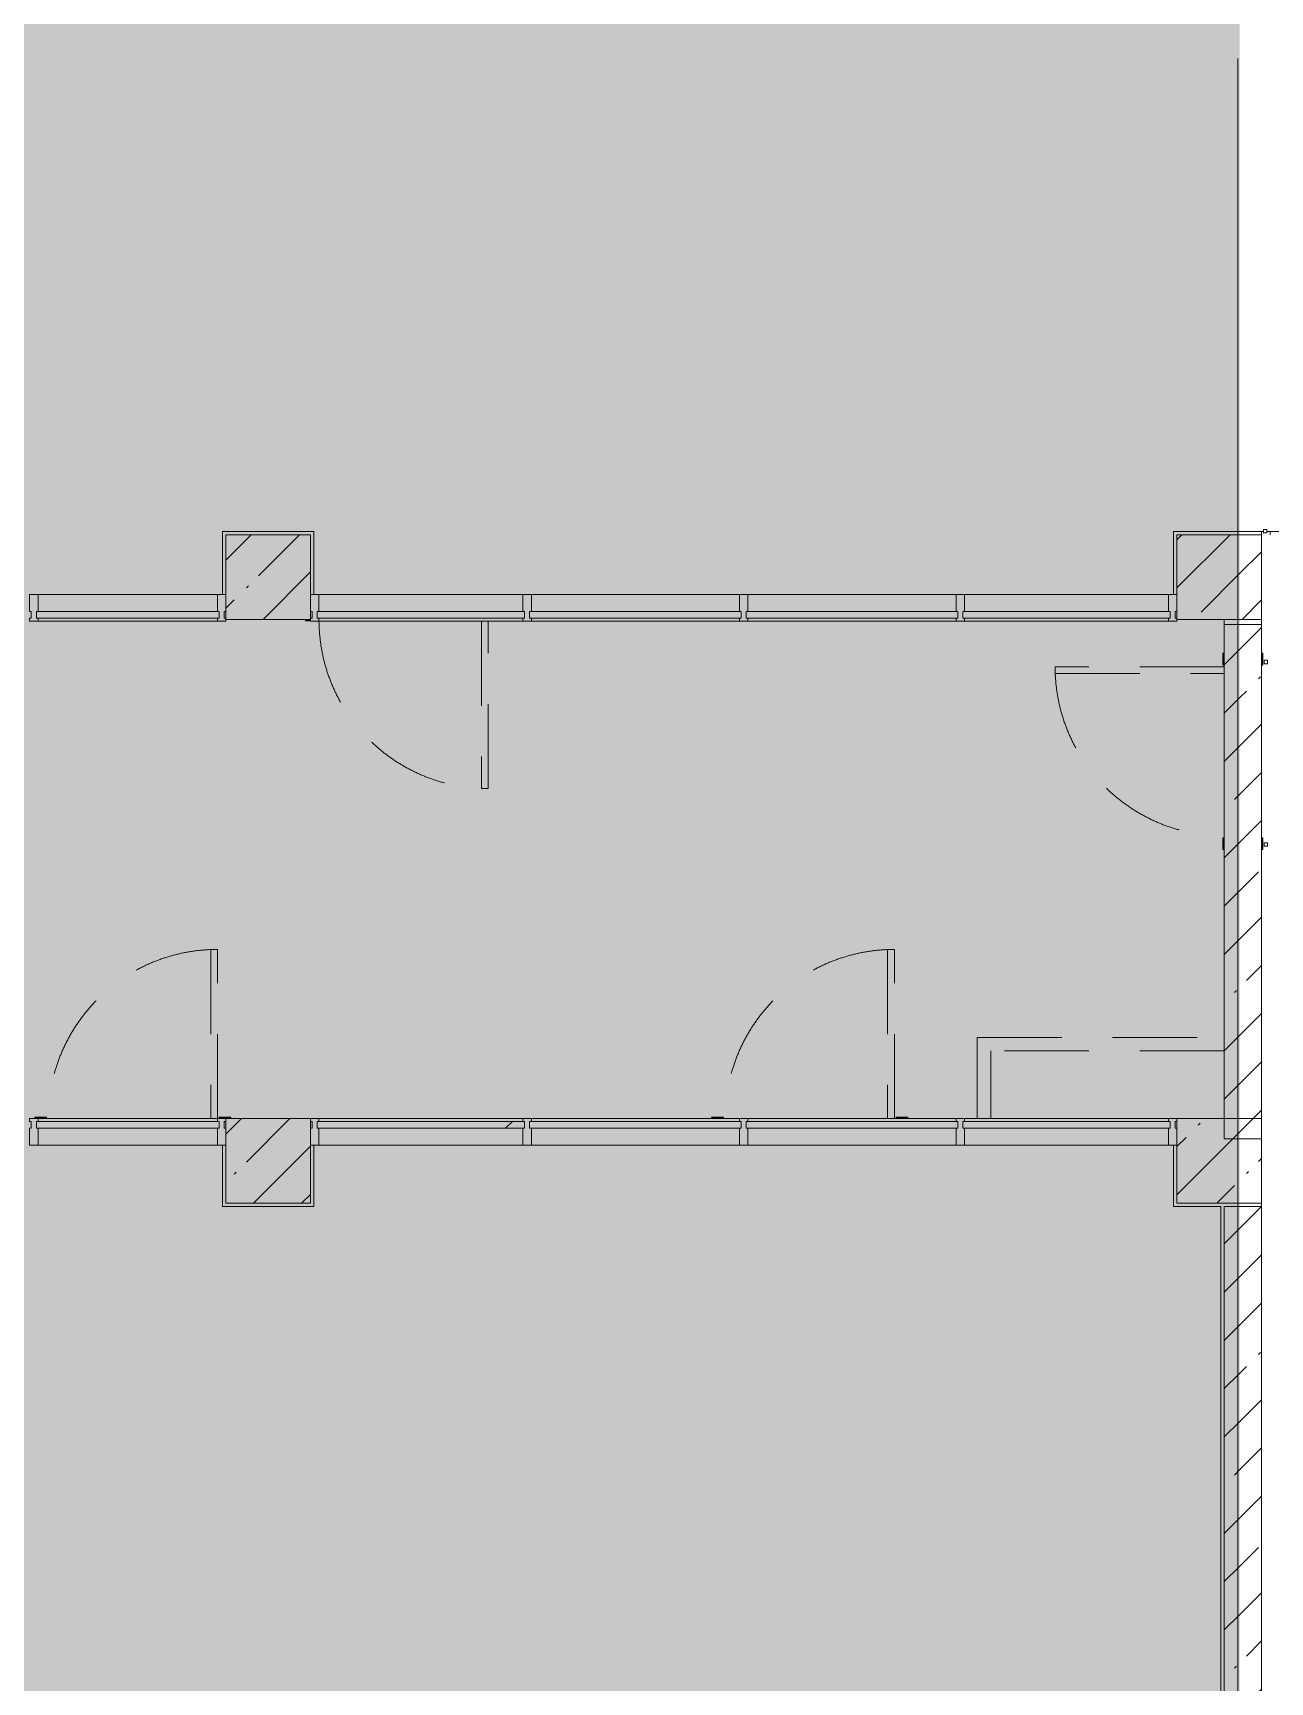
# Model space of a CAD drawing. Header units: millimetres. Extents: x 35224 to 234359, y -8553 to 29000.
# Drawn here: x 184789 to 192099, y 12321 to 22065 of the extents above; entities that cross this region are included whole.
import ezdxf

# ---------------------------------------------------------------- set-up
doc = ezdxf.new("R2010")
doc.units = ezdxf.units.MM
doc.linetypes.add('200_ШТРИХ__ш1_п0_6_', pattern=[800, 500, -300])
doc.layers.add('A-DETL-GENF-2', color=7, linetype='Continuous', lineweight=9, true_color=0xc0c0c0, transparency=0.4)
for name, color, linetype, lineweight in [('A-DETL-MBND-1', 7, '200_ШТРИХ__ш1_п0_6_', 9), ('A-GLAZ-CURT-3', 7, 'Continuous', 5), ('A-WALL-4', 7, 'Continuous', 5), ('I-WALL-3', 7, 'Continuous', 5), ('S-COLS-1', 7, 'Continuous', 5), ('Оси', 7, 'Continuous', 9)]:
    doc.layers.add(name, color=color, linetype=linetype, lineweight=lineweight)
for name, color, linetype, lineweight, true_color in [('A-FLOR-1', 7, 'Continuous', 5, 0xb7b7b7), ('A-FLOR-2', 7, 'Continuous', 5, 0xaaaaaa), ('A-GLAZ-CURT-2', 7, 'Continuous', 5, 0x737373), ('A-GLAZ-CWMG-2', 7, 'Continuous', 5, 0x737373), ('I-WALL-2', 7, 'Continuous', 5, 0x737373), ('S-COLS-2', 7, 'Continuous', 5, 0x737373)]:
    doc.layers.add(name, color=color, linetype=linetype, lineweight=lineweight, true_color=true_color)
pattern_1 = [(45, (107348.7, 0), (-285.1231, 285.1231), []), (45, (107633.8, 0), (-285.1231, 285.1231), [504.031, -100.806, 16.764, -84.042])]
pattern_2 = [(45, (-84450, -18850), (-285.1231, 285.1231), []), (45, (-84164.88, -18850), (-285.1231, 285.1231), [504.031, -100.806, 16.764, -84.042])]

# ---------------------------------------------------------------- blocks, each defined once
blk = doc.blocks.new('110_Дверь_СКБ_1Ст_Внутренняя1 - Д-4 1100x2100h_су мгн-V138-3_7_2_птичка')
at = {"layer": 'A-DETL-MBND-1'}
for points in [[(-447.5, 1100), (-487.5, 1100), (-487.5, 110), (-447.5, 110), (-447.5, 537.6)], [(562.5, 108), (562.5, 100), (592.5, 100), (592.5, 108)]]:
    blk.add_hatch(color=256, dxfattribs=at).paths.add_polyline_path(points)
for p, q in [((-487.5, 1100), (-487.5, 110)), ((-447.5, 1100), (-487.5, 1100)), ((-447.5, 110), (-447.5, 1100)), ((592.5, 108), (562.5, 108)), ((592.5, 100), (592.5, 108))]:
    blk.add_line(p, q, dxfattribs=at)
blk.add_arc((-487.5, 100), 1000, 0.57956, 90, dxfattribs=at)
blk = doc.blocks.new('BSC_Колонна _Прямоугольная - 500х500-V155-3_7_2_птичка')
at = {"layer": 'S-COLS-1'}
h = blk.add_hatch(dxfattribs=at)
h.set_pattern_fill('FP_132', color=256, style=0, pattern_type=2)
h.set_pattern_definition([(45, (-78830, -15400), (-285.1231, 285.1231), []), (45, (-78544.88, -15400), (-285.1231, 285.1231), [504.031, -100.806, 16.764, -84.042])])
h.paths.add_polyline_path([(-250, -250), (250, -250), (250, 250), (-250, 250), (-250, -129.8)])
at = {"layer": 'S-COLS-2'}
for p, q in [((250, 250), (-250, 250)), ((-250, 250), (-250, -250)), ((250, -250), (250, 250)), ((-250, -250), (250, -250))]:
    blk.add_line(p, q, dxfattribs=at)
blk = doc.blocks.new('110_Дверь_СКБ_1Ст_Внутренняя1 - Д-4 _л_ 1100x2100h_су мгн-32399982-3_7_2_птичка')
at = {"layer": 'A-DETL-MBND-1'}
for points in [[(472.5, 221.1), (472.5, 110), (512.5, 110), (512.5, 1110), (472.5, 1110), (472.5, 687.2)], [(-567.5, 110), (-497.5, 110), (-497.5, 118), (-567.5, 118)], [(522.5, 110), (592.5, 110), (592.5, 118), (522.5, 118)], [(-567.5, -118), (-497.5, -118), (-497.5, -110), (-567.5, -110)], [(522.5, -118), (592.5, -118), (592.5, -110), (522.5, -110)]]:
    blk.add_hatch(color=256, dxfattribs=at).paths.add_polyline_path(points)
for p, q in [((512.5, 1110), (472.5, 1110)), ((472.5, 1110), (472.5, 110)), ((512.5, 110), (512.5, 1110)), ((-497.5, 118), (-567.5, 118)), ((-567.5, 118), (-567.5, 110)), ((-497.5, 110), (-497.5, 118)), ((592.5, 118), (522.5, 118)), ((522.5, 118), (522.5, 110)), ((592.5, 110), (592.5, 118)), ((-567.5, -110), (-567.5, -118)), ((-567.5, -118), (-497.5, -118)), ((-497.5, -118), (-497.5, -110)), ((522.5, -110), (522.5, -118)), ((522.5, -118), (592.5, -118)), ((592.5, -118), (592.5, -110))]:
    blk.add_line(p, q, dxfattribs=at)
blk.add_arc((512.5, 110), 1000, 90, 180, dxfattribs=at)
blk = doc.blocks.new('110_Дверь_СКБ_1Ст_Внутренняя1 - Д-4 _л_ 1100x2100h_су мгн-32399984-3_7_2_птичка')
at = {"layer": 'A-DETL-MBND-1'}
for points in [[(472.5, 40), (512.5, 40), (512.5, 1040), (472.5, 1040), (472.5, 108)], [(-547.5, 40), (-497.5, 40), (-497.5, 48), (-567.5, 48), (-567.5, 40), (-557.5, 40)], [(562.5, 40), (592.5, 40), (592.5, 48), (522.5, 48), (522.5, 40), (552.5, 40)]]:
    blk.add_hatch(color=256, dxfattribs=at).paths.add_polyline_path(points)
for p, q in [((512.5, 1040), (472.5, 1040)), ((472.5, 1040), (472.5, 40)), ((512.5, 40), (512.5, 1040)), ((-497.5, 48), (-567.5, 48)), ((-567.5, 48), (-567.5, 40)), ((-497.5, 40), (-497.5, 48)), ((592.5, 48), (522.5, 48)), ((522.5, 48), (522.5, 40)), ((592.5, 40), (592.5, 48))]:
    blk.add_line(p, q, dxfattribs=at)
blk.add_arc((512.5, 40), 1000, 90, 180, dxfattribs=at)
blk = doc.blocks.new('BSC_Колонна _Прямоугольная - 500х500-V208-3_7_2_птичка')
at = {"layer": 'S-COLS-1'}
h = blk.add_hatch(dxfattribs=at)
h.set_pattern_fill('FP_143', color=256, style=0, pattern_type=2)
h.set_pattern_definition([(45, (-78830, -18850), (-285.1231, 285.1231), []), (45, (-78544.88, -18850), (-285.1231, 285.1231), [504.031, -100.806, 16.764, -84.042])])
h.paths.add_polyline_path([(-250, -250), (250, -250), (250, 250), (-250, 250), (-250, -109.1)])
at = {"layer": 'S-COLS-2'}
for p, q in [((250, 250), (-250, 250)), ((-250, 250), (-250, -250)), ((250, -250), (250, 250)), ((-250, -250), (250, -250))]:
    blk.add_line(p, q, dxfattribs=at)
blk = doc.blocks.new('BSC_Колонна _Прямоугольная - 500х500-V209-3_7_2_птичка')
at = {"layer": 'S-COLS-1'}
h = blk.add_hatch(dxfattribs=at)
h.set_pattern_fill('FP_144', color=256, style=0, pattern_type=2)
h.set_pattern_definition(pattern_2)
h.paths.add_polyline_path([(-81.1, -250), (120, -250), (120, 250), (-250, 250), (-250, -250)])
h = blk.add_hatch(dxfattribs=at)
h.set_pattern_fill('FP_144', color=256, style=0, pattern_type=2)
h.set_pattern_definition(pattern_2)
h.paths.add_polyline_path([(250, -250), (250, 250), (120, 250), (120, -250)])
for p, q in [((250, 250), (120, 250)), ((250, -250), (250, 250)), ((120, -250), (250, -250))]:
    blk.add_line(p, q, dxfattribs=at)
at = {"layer": 'S-COLS-2'}
for p, q in [((120, 250), (-250, 250)), ((-250, 250), (-250, -250)), ((-250, -250), (120, -250))]:
    blk.add_line(p, q, dxfattribs=at)
blk = doc.blocks.new('Прямоугольный импост - Импост структурный с накладкой - 160мм-23618922-3_7_2_птичка')
at = {"layer": 'A-GLAZ-CWMG-2'}
for p, q in [((-50, 0), (-50, 17)), ((-50, 17), (0, 17)), ((-40, 0), (-50, 0)), ((-40, -40), (-40, 0)), ((0, 0), (-10, 0)), ((-10, 0), (-10, -40)), ((0, 17), (0, 7)), ((-50, -140), (-50, -40)), ((-50, -40), (-40, -40)), ((-10, -40), (0, -40)), ((0, -140), (-50, -140))]:
    blk.add_line(p, q, dxfattribs=at)
blk = doc.blocks.new('Прямоугольный импост - Импост структурный с накладкой - 160мм-30335138-3_7_2_птичка')
at = {"layer": 'A-GLAZ-CWMG-2'}
for p, q in [((-50, 40), (-50, 140)), ((-50, 140), (0, 140)), ((-40, 40), (-50, 40)), ((-50, -17), (-50, 0)), ((-50, 0), (-40, 0)), ((-40, 0), (-40, 40)), ((-10, 40), (-10, 0)), ((0, 40), (-10, 40)), ((-10, 0), (0, 0)), ((0, -17), (-50, -17))]:
    blk.add_line(p, q, dxfattribs=at)
blk = doc.blocks.new('Системная панель - Стекло - 40мм-30335156-3_7_2_птичка')
at = {"layer": 'A-GLAZ-CURT-3'}
h = blk.add_hatch(dxfattribs=at)
h.set_pattern_fill('FP_148', color=256, style=0, pattern_type=2)
h.set_pattern_definition([(45, (-80232.5, -15133), (-1414.214, 1414.214), [1000, -3000]), (45, (-81232.5, -15633), (-1414.214, 1414.214), [3000, -1000]), (45, (-79232.5, -16133), (-1414.214, 1414.214), [1000, -3000])])
h.paths.add_polyline_path([(-490.7, -40), (612.5, -40), (612.5, 0), (-612.5, 0), (-612.5, -40)])
at = {"layer": 'A-GLAZ-CURT-2'}
for p, q in [((612.5, 0), (-612.5, 0)), ((-612.5, 0), (-612.5, -40)), ((-612.5, -40), (612.5, -40)), ((612.5, -40), (612.5, 0))]:
    blk.add_line(p, q, dxfattribs=at)
blk = doc.blocks.new('Прямоугольный импост - Импост структурный с накладкой - 160мм-23562106-3_7_2_птичка')
at = {"layer": 'A-GLAZ-CWMG-2'}
for p, q in [((80330.2, 15650), (79130, 15650)), ((80335, 15493), (79130, 15493))]:
    blk.add_line(p, q, dxfattribs=at)
blk = doc.blocks.new('Прямоугольный импост - Импост структурный с накладкой - 160мм-V211-3_7_2_птичка')
at = {"layer": 'A-GLAZ-CWMG-2'}
for p, q in [((-50, 40), (-50, 140)), ((-50, 140), (0, 140)), ((0, 140), (0, 40)), ((-40, 40), (-50, 40)), ((-50, -17), (-50, 0)), ((-50, 0), (-40, 0)), ((-40, 0), (-40, 40)), ((-10, 40), (-10, 0)), ((0, 40), (-10, 40)), ((-10, 0), (0, 0)), ((0, 0), (0, -17)), ((0, -17), (-50, -17))]:
    blk.add_line(p, q, dxfattribs=at)
blk = doc.blocks.new('Прямоугольный импост - Импост структурный с накладкой - 160мм-30335139-3_7_2_птичка')
at = {"layer": 'A-GLAZ-CWMG-2'}
for p, q in [((0, 140), (-50, 140)), ((-50, 140), (-50, 40)), ((-50, 40), (-40, 40)), ((-40, 0), (-50, 0)), ((-50, 0), (-50, -17)), ((-40, 40), (-40, 0)), ((-10, 0), (-10, 40)), ((-10, 40), (0, 40)), ((0, 0), (-10, 0)), ((-50, -17), (0, -17))]:
    blk.add_line(p, q, dxfattribs=at)
blk = doc.blocks.new('Системная панель - Стекло - 40мм-30335157-3_7_2_птичка')
at = {"layer": 'A-GLAZ-CURT-3'}
h = blk.add_hatch(dxfattribs=at)
h.set_pattern_fill('FP_149', color=256, style=0, pattern_type=2)
h.set_pattern_definition([(45, (-82780, -15133), (-1414.214, 1414.214), [1000, -3000]), (45, (-83780, -15633), (-1414.214, 1414.214), [3000, -1000]), (45, (-81780, -16133), (-1414.214, 1414.214), [1000, -3000])])
h.paths.add_polyline_path([(625, -40), (625, 0), (-625, 0), (-625, -40), (-241.6, -40)])
at = {"layer": 'A-GLAZ-CURT-2'}
for p, q in [((625, 0), (-625, 0)), ((-625, 0), (-625, -40)), ((-625, -40), (625, -40)), ((625, -40), (625, 0))]:
    blk.add_line(p, q, dxfattribs=at)
blk = doc.blocks.new('Прямоугольный импост - Импост структурный с накладкой - 160мм-23562108-3_7_2_птичка')
at = {"layer": 'A-GLAZ-CWMG-2'}
for p, q in [((82895, 15650), (81665, 15650)), ((82895, 15493), (81665, 15493))]:
    blk.add_line(p, q, dxfattribs=at)
blk = doc.blocks.new('Прямоугольный импост - Импост структурный с накладкой - 160мм-30335135-3_7_2_птичка')
at = {"layer": 'A-GLAZ-CWMG-2'}
for p, q in [((-25, 40), (-25, 140)), ((-25, 140), (25, 140)), ((25, 140), (25, 40)), ((-15, 40), (-25, 40)), ((-25, -17), (-25, 0)), ((-25, 0), (-15, 0)), ((-15, 0), (-15, 40)), ((15, 40), (15, 0)), ((25, 40), (15, 40)), ((15, 0), (25, 0)), ((25, 0), (25, -17)), ((25, -17), (-25, -17))]:
    blk.add_line(p, q, dxfattribs=at)
blk = doc.blocks.new('Системная панель - Стекло - 40мм-23618921-3_7_2_птичка')
at = {"layer": 'A-GLAZ-CURT-3'}
h = blk.add_hatch(dxfattribs=at)
h.set_pattern_fill('FP_150', color=256, style=0, pattern_type=2)
h.set_pattern_definition([(45, (-80232.5, -18107), (-1414.214, 1414.214), [1000, -3000]), (45, (-81232.5, -18607), (-1414.214, 1414.214), [3000, -1000]), (45, (-79232.5, -19107), (-1414.214, 1414.214), [1000, -3000])])
h.paths.add_polyline_path([(612.5, 0), (612.5, 40), (-612.5, 40), (-612.5, 0), (-490.7, 0)])
at = {"layer": 'A-GLAZ-CURT-2'}
for p, q in [((612.5, 40), (-612.5, 40)), ((-612.5, 40), (-612.5, 0)), ((612.5, 0), (612.5, 40)), ((-612.5, 0), (612.5, 0))]:
    blk.add_line(p, q, dxfattribs=at)
blk = doc.blocks.new('Прямоугольный импост - Импост структурный с накладкой - 160мм-23562040-3_7_2_птичка')
at = {"layer": 'A-GLAZ-CWMG-2'}
for p, q in [((80335, 18747), (79130, 18747)), ((80335, 18590), (79130, 18590))]:
    blk.add_line(p, q, dxfattribs=at)
blk = doc.blocks.new('Прямоугольный импост - Импост структурный с накладкой - 160мм-23618923-3_7_2_птичка')
at = {"layer": 'A-GLAZ-CWMG-2'}
for p, q in [((0, 17), (-50, 17)), ((-50, 17), (-50, 0)), ((-50, 0), (-40, 0)), ((-40, 0), (-40, -40)), ((-10, -40), (-10, 0)), ((-10, 0), (0, 0)), ((0, 7), (0, 17)), ((-40, -40), (-50, -40)), ((-50, -40), (-50, -140)), ((0, -40), (-10, -40)), ((-50, -140), (0, -140))]:
    blk.add_line(p, q, dxfattribs=at)
blk = doc.blocks.new('Системная панель - Стекло - 40мм-V212-3_7_2_птичка')
at = {"layer": 'A-GLAZ-CURT-2'}
for p, q in [((612.5, 40), (-612.5, 40)), ((-612.5, 40), (-612.5, 0)), ((612.5, 0), (612.5, 40)), ((-612.5, 0), (612.5, 0))]:
    blk.add_line(p, q, dxfattribs=at)
blk = doc.blocks.new('Прямоугольный импост - Импост структурный с накладкой - 160мм-23618920-3_7_2_птичка')
at = {"layer": 'A-GLAZ-CWMG-2'}
for p, q in [((-25, 0), (-25, 17)), ((-25, 17), (25, 17)), ((-15, 0), (-25, 0)), ((-15, -40), (-15, 0)), ((25, 0), (15, 0)), ((15, 0), (15, -40)), ((25, 17), (25, 0)), ((-25, -140), (-25, -40)), ((-25, -40), (-15, -40)), ((15, -40), (25, -40)), ((25, -40), (25, -140)), ((25, -140), (-25, -140))]:
    blk.add_line(p, q, dxfattribs=at)
blk = doc.blocks.new('Системная панель - Стекло - 40мм-V232-3_7_2_птичка')
at = {"layer": 'A-GLAZ-CURT-2'}
for p, q in [((625, 0), (-625, 0)), ((-625, 0), (-625, -40)), ((-625, -40), (625, -40)), ((625, -40), (625, 0))]:
    blk.add_line(p, q, dxfattribs=at)
blk = doc.blocks.new('Системная панель - Стекло - 40мм-23618924-3_7_2_птичка')
at = {"layer": 'A-GLAZ-CURT-3'}
h = blk.add_hatch(dxfattribs=at)
h.set_pattern_fill('FP_170', color=256, style=0, pattern_type=2)
h.set_pattern_definition([(45, (-82780, -18107), (-1414.214, 1414.214), [1000, -3000]), (45, (-83780, -18607), (-1414.214, 1414.214), [3000, -1000]), (45, (-81780, -19107), (-1414.214, 1414.214), [1000, -3000])])
h.paths.add_polyline_path([(625, 0), (625, 40), (-625, 40), (-625, 0)])
at = {"layer": 'A-GLAZ-CURT-2'}
for p, q in [((625, 40), (-625, 40)), ((-625, 40), (-625, 0)), ((-625, 0), (625, 0)), ((625, 0), (625, 40))]:
    blk.add_line(p, q, dxfattribs=at)
blk = doc.blocks.new('Прямоугольный импост - Импост структурный с накладкой - 160мм-23562109-3_7_2_птичка')
at = {"layer": 'A-GLAZ-CWMG-2'}
for p, q in [((81615, 15650), (80385, 15650)), ((81615, 15493), (80385, 15493))]:
    blk.add_line(p, q, dxfattribs=at)
blk = doc.blocks.new('Прямоугольный импост - Импост структурный с накладкой - 160мм-30335136-3_7_2_птичка')
at = {"layer": 'A-GLAZ-CWMG-2'}
for p, q in [((-25, 40), (-25, 140)), ((-25, 140), (25, 140)), ((25, 140), (25, 40)), ((-15, 40), (-25, 40)), ((-25, -17), (-25, 0)), ((-25, 0), (-15, 0)), ((-15, 0), (-15, 40)), ((15, 40), (15, 0)), ((25, 40), (15, 40)), ((15, 0), (25, 0)), ((25, 0), (25, -17)), ((25, -17), (-25, -17))]:
    blk.add_line(p, q, dxfattribs=at)
blk = doc.blocks.new('Прямоугольный импост - Импост структурный с накладкой - 160мм-22751478-3_7_2_птичка')
at = {"layer": 'A-GLAZ-CWMG-2'}
for p, q in [((82895, 18747), (81665, 18747)), ((82895, 18590), (81665, 18590))]:
    blk.add_line(p, q, dxfattribs=at)
blk = doc.blocks.new('Системная панель - Стекло - 40мм-V233-3_7_2_птичка')
at = {"layer": 'A-GLAZ-CURT-2'}
for p, q in [((625, 40), (-625, 40)), ((-625, 40), (-625, 0)), ((-625, 0), (625, 0)), ((625, 0), (625, 40))]:
    blk.add_line(p, q, dxfattribs=at)
blk = doc.blocks.new('Системная панель - Стекло - 40мм-V234-3_7_2_птичка')
at = {"layer": 'A-GLAZ-CURT-2'}
for p, q in [((612.5, 0), (-612.5, 0)), ((-612.5, 0), (-612.5, -40)), ((-612.5, -40), (612.5, -40)), ((612.5, -40), (612.5, 0))]:
    blk.add_line(p, q, dxfattribs=at)
blk = doc.blocks.new('Прямоугольный импост - Импост структурный с накладкой - 160мм-23562112-3_7_2_птичка')
at = {"layer": 'A-GLAZ-CWMG-2'}
for p, q in [((84150, 15650), (82945, 15650)), ((84150, 15493), (82945, 15493))]:
    blk.add_line(p, q, dxfattribs=at)
blk = doc.blocks.new('Системная панель - Стекло - 40мм-V237-3_7_2_птичка')
at = {"layer": 'A-GLAZ-CURT-2'}
for p, q in [((540, 0), (-540, 0)), ((-540, 0), (-540, -40)), ((540, -40), (540, 0)), ((-540, -40), (540, -40))]:
    blk.add_line(p, q, dxfattribs=at)
blk = doc.blocks.new('Прямоугольный импост - Импост структурный с накладкой - 160мм-23562335-3_7_2_птичка')
at = {"layer": 'A-GLAZ-CWMG-2'}
for p, q in [((78530, 15650), (77470, 15650)), ((78530, 15493), (77470, 15493))]:
    blk.add_line(p, q, dxfattribs=at)
blk = doc.blocks.new('Системная панель - Стекло - 40мм-V238-3_7_2_птичка')
at = {"layer": 'A-GLAZ-CURT-2'}
for p, q in [((540, 40), (-540, 40)), ((-540, 40), (-540, 0)), ((-540, 0), (540, 0)), ((540, 0), (540, 40))]:
    blk.add_line(p, q, dxfattribs=at)
blk = doc.blocks.new('Прямоугольный импост - Импост структурный с накладкой - 160мм-23562401-3_7_2_птичка')
at = {"layer": 'A-GLAZ-CWMG-2'}
for p, q in [((75150, 18747), (74090, 18747)), ((75150, 18590), (74090, 18590))]:
    blk.add_line(p, q, dxfattribs=at)

msp = doc.modelspace()

# ---------------------------------------------------------------- hatches: boundary and pattern name
at = {"layer": 'A-DETL-GENF-2'}
msp.add_hatch(color=256, dxfattribs=at).paths.add_polyline_path([(178200.6, -251.7), (183198.7, -251.7), (183198.7, 3288.3), (191918.7, 3288.3), (191918.7, 27348.3), (149258.7, 27348.3), (149258.7, 23888.3), (145658.8, 23888.3), (145658.8, -251.7), (177268.4, -251.7)])
at = {"layer": 'I-WALL-3'}
h = msp.add_hatch(dxfattribs=at)
h.set_pattern_fill('FP_89', color=256, style=0, pattern_type=2)
h.set_pattern_definition(pattern_1)
h.paths.add_polyline_path([(191918.7, 15530), (191918.7, 18570), (191828.7, 18570), (191828.7, 15530)])
h = msp.add_hatch(dxfattribs=at)
h.set_pattern_fill('FP_89', color=256, style=0, pattern_type=2)
h.set_pattern_definition(pattern_1)
h.paths.add_polyline_path([(192048.7, 15530), (192048.7, 18570), (191918.7, 18570), (191918.7, 15530)])
h = msp.add_hatch(dxfattribs=at)
h.set_pattern_fill('FP_89', color=256, style=0, pattern_type=2)
h.set_pattern_definition(pattern_1)
h.paths.add_polyline_path([(191918.7, 4050), (191918.7, 15130), (191828.7, 15130), (191828.7, 4050)])
h = msp.add_hatch(dxfattribs=at)
h.set_pattern_fill('FP_89', color=256, style=0, pattern_type=2)
h.set_pattern_definition(pattern_1)
h.paths.add_polyline_path([(191918.7, 4050), (192048.7, 4050), (192048.7, 15130), (191918.7, 15130), (191918.7, 4279.6)])
at = {"layer": 'S-COLS-1'}
h = msp.add_hatch(dxfattribs=at)
h.set_pattern_fill('FP_89', color=256, style=0, pattern_type=2)
h.set_pattern_definition(pattern_1)
h.paths.add_polyline_path([(191918.7, 15150), (191918.7, 15650), (191548.7, 15650), (191548.7, 15150)])
h = msp.add_hatch(dxfattribs=at)
h.set_pattern_fill('FP_89', color=256, style=0, pattern_type=2)
h.set_pattern_definition(pattern_1)
h.paths.add_polyline_path([(192048.7, 15150), (192048.7, 15650), (191918.7, 15650), (191918.7, 15150)])

# ---------------------------------------------------------------- linework, layer by layer
at = {"layer": 'A-DETL-MBND-1'}
for p, q in [((192083.7, 18358.5), (192063.7, 18358.5)), ((192063.7, 18358.5), (192063.7, 18338.5)), ((192063.7, 18338.5), (192083.7, 18338.5)), ((192083.7, 18338.5), (192083.7, 18358.5)), ((192083.7, 17280), (192063.7, 17280)), ((192063.7, 17280), (192063.7, 17260)), ((192063.7, 17260), (192083.7, 17260)), ((192083.7, 17260), (192083.7, 17280)), ((190368.7, 15650), (190368.7, 16130)), ((190368.7, 16130), (191828.7, 16130)), ((190448.7, 16050), (190448.7, 15650)), ((191828.7, 16050), (190448.7, 16050))]:
    msp.add_line(p, q, dxfattribs=at)
at = {"layer": 'A-FLOR-1'}
for p, q in [((185908.7, 18747), (185908.7, 19120)), ((185908.7, 19120), (186448.7, 19120)), ((186448.7, 19120), (186448.7, 18747)), ((191528.7, 18747), (191528.7, 19120)), ((191528.7, 19120), (192059.2, 19120)), ((191828.7, 18600), (191828.7, 18570)), ((185908.7, 15130), (185908.7, 15493)), ((186448.7, 15493), (186448.7, 15130)), ((191528.7, 15130), (191528.7, 15493)), ((186448.7, 15130), (185908.7, 15130)), ((191808.7, 15130), (191528.7, 15130)), ((191808.7, 11900), (191808.7, 15130))]:
    msp.add_line(p, q, dxfattribs=at)
at = {"layer": 'A-FLOR-2'}
for p, q in [((192048.7, 19100), (192048.7, 19120)), ((192079.2, 19120), (192338.7, 19120)), ((192098.7, 19120), (192098.7, 19100)), ((192048.7, 18570), (192048.7, 18600)), ((192048.7, 15130), (192048.7, 15150))]:
    msp.add_line(p, q, dxfattribs=at)
at = {"layer": 'A-WALL-4'}
for p, q in [((192079.2, 19131), (192059.2, 19131)), ((192059.2, 19131), (192059.2, 19111)), ((192059.2, 19111), (192079.2, 19111)), ((192079.2, 19111), (192079.2, 19131))]:
    msp.add_line(p, q, dxfattribs=at)
at = {"layer": 'I-WALL-2'}
for p, q in [((191828.7, 18570), (191828.7, 15530)), ((191828.7, 15130), (191828.7, 11880))]:
    msp.add_line(p, q, dxfattribs=at)
at = {"layer": 'I-WALL-3'}
for p, q in [((192048.7, 18570), (191828.7, 18570)), ((192048.7, 15530), (192048.7, 18570)), ((191828.7, 15530), (192048.7, 15530)), ((192048.7, 15130), (191828.7, 15130)), ((192048.7, 4050), (192048.7, 15130))]:
    msp.add_line(p, q, dxfattribs=at)
at = {"layer": 'S-COLS-1'}
for p, q in [((192048.7, 15650), (191918.7, 15650)), ((192048.7, 15150), (192048.7, 15650)), ((191918.7, 15150), (192048.7, 15150))]:
    msp.add_line(p, q, dxfattribs=at)
at = {"layer": 'S-COLS-2'}
for p, q in [((191918.7, 15650), (191548.7, 15650)), ((191548.7, 15650), (191548.7, 15150)), ((191548.7, 15150), (191918.7, 15150))]:
    msp.add_line(p, q, dxfattribs=at)
at = {"layer": 'Оси'}
msp.add_line((191908.7, 10029.8), (191908.7, 21915.1), dxfattribs=at)

# ---------------------------------------------------------------- block references
at = {"layer": 'A-DETL-MBND-1'}
for name, p, rotation in [('110_Дверь_СКБ_1Ст_Внутренняя1 - Д-4 1100x2100h_су мгн-V138-3_7_2_птичка', (186991.2, 18700), 180), ('110_Дверь_СКБ_1Ст_Внутренняя1 - Д-4 _л_ 1100x2100h_су мгн-32399982-3_7_2_птичка', (191938.7, 17807.5), 89.9999999999999)]:
    msp.add_blockref(name, p, dxfattribs=dict(at, rotation=rotation))
for p in [(185366.2, 15610), (189366.2, 15610)]:
    msp.add_blockref('110_Дверь_СКБ_1Ст_Внутренняя1 - Д-4 _л_ 1100x2100h_су мгн-32399984-3_7_2_птичка', p, dxfattribs=at)
at = {"layer": 'A-GLAZ-CURT-2'}
for name, p in [('Системная панель - Стекло - 40мм-V238-3_7_2_птичка', (185348.7, 18607)), ('Системная панель - Стекло - 40мм-23618921-3_7_2_птичка', (187081.2, 18607)), ('Системная панель - Стекло - 40мм-V233-3_7_2_птичка', (188348.7, 18607)), ('Системная панель - Стекло - 40мм-23618924-3_7_2_птичка', (189628.7, 18607)), ('Системная панель - Стекло - 40мм-V212-3_7_2_птичка', (190896.2, 18607)), ('Системная панель - Стекло - 40мм-V237-3_7_2_птичка', (185348.7, 15633)), ('Системная панель - Стекло - 40мм-30335156-3_7_2_птичка', (187081.2, 15633)), ('Системная панель - Стекло - 40мм-V232-3_7_2_птичка', (188348.7, 15633)), ('Системная панель - Стекло - 40мм-30335157-3_7_2_птичка', (189628.7, 15633)), ('Системная панель - Стекло - 40мм-V234-3_7_2_птичка', (190896.2, 15633))]:
    msp.add_blockref(name, p, dxfattribs=at)
at = {"layer": 'A-GLAZ-CWMG-2', "extrusion": (0, 0, -1), "rotation": 180}
for name, p in [('Прямоугольный импост - Импост структурный с накладкой - 160мм-23618920-3_7_2_птичка', (-184793.7, 18607)), ('Прямоугольный импост - Импост структурный с накладкой - 160мм-23618922-3_7_2_птичка', (-185928.7, 18607)), ('Прямоугольный импост - Импост структурный с накладкой - 160мм-23618920-3_7_2_птичка', (-187708.7, 18607)), ('Прямоугольный импост - Импост структурный с накладкой - 160мм-23618920-3_7_2_птичка', (-188988.7, 18607)), ('Прямоугольный импост - Импост структурный с накладкой - 160мм-23618920-3_7_2_птичка', (-190268.7, 18607)), ('Прямоугольный импост - Импост структурный с накладкой - 160мм-23618922-3_7_2_птичка', (-191548.7, 18607)), ('Прямоугольный импост - Импост структурный с накладкой - 160мм-30335136-3_7_2_птичка', (-184793.7, 15633)), ('Прямоугольный импост - Импост структурный с накладкой - 160мм-30335138-3_7_2_птичка', (-185928.7, 15633)), ('Прямоугольный импост - Импост структурный с накладкой - 160мм-30335136-3_7_2_птичка', (-187708.7, 15633)), ('Прямоугольный импост - Импост структурный с накладкой - 160мм-30335135-3_7_2_птичка', (-188988.7, 15633)), ('Прямоугольный импост - Импост структурный с накладкой - 160мм-30335136-3_7_2_птичка', (-190268.7, 15633)), ('Прямоугольный импост - Импост структурный с накладкой - 160мм-V211-3_7_2_птичка', (-191548.7, 15633))]:
    msp.add_blockref(name, p, dxfattribs=at)
at = {"layer": 'A-GLAZ-CWMG-2'}
for name, p in [('Прямоугольный импост - Импост структурный с накладкой - 160мм-23562401-3_7_2_птичка', (110728.7, 0)), ('Прямоугольный импост - Импост структурный с накладкой - 160мм-23562040-3_7_2_птичка', (107348.7, 0)), ('Прямоугольный импост - Импост структурный с накладкой - 160мм-22751478-3_7_2_птичка', (106068.7, 0)), ('Прямоугольный импост - Импост структурный с накладкой - 160мм-22751478-3_7_2_птичка', (107348.7, 0)), ('Прямоугольный импост - Импост структурный с накладкой - 160мм-23562040-3_7_2_птичка', (111163.7, 0)), ('Прямоугольный импост - Импост структурный с накладкой - 160мм-23562335-3_7_2_птичка', (107348.7, 0)), ('Прямоугольный импост - Импост структурный с накладкой - 160мм-23562106-3_7_2_птичка', (107348.7, 0)), ('Прямоугольный импост - Импост структурный с накладкой - 160мм-23562109-3_7_2_птичка', (107348.7, 0)), ('Прямоугольный импост - Импост структурный с накладкой - 160мм-23562108-3_7_2_птичка', (107348.7, 0)), ('Прямоугольный импост - Импост структурный с накладкой - 160мм-23562112-3_7_2_птичка', (107348.7, 0))]:
    msp.add_blockref(name, p, dxfattribs=at)
at = {"layer": 'A-GLAZ-CWMG-2', "rotation": 180}
for name, p in [('Прямоугольный импост - Импост структурный с накладкой - 160мм-23618923-3_7_2_птичка', (186428.7, 18607)), ('Прямоугольный импост - Импост структурный с накладкой - 160мм-30335139-3_7_2_птичка', (186428.7, 15633))]:
    msp.add_blockref(name, p, dxfattribs=at)
at = {"layer": 'S-COLS-1'}
msp.add_blockref('BSC_Колонна _Прямоугольная - 500х500-V209-3_7_2_птичка', (191798.7, 18850), dxfattribs=at)
at = {"layer": 'S-COLS-2'}
for name, p in [('BSC_Колонна _Прямоугольная - 500х500-V208-3_7_2_птичка', (186178.7, 18850)), ('BSC_Колонна _Прямоугольная - 500х500-V155-3_7_2_птичка', (186178.7, 15400))]:
    msp.add_blockref(name, p, dxfattribs=at)

doc.saveas('drawing.dxf')
